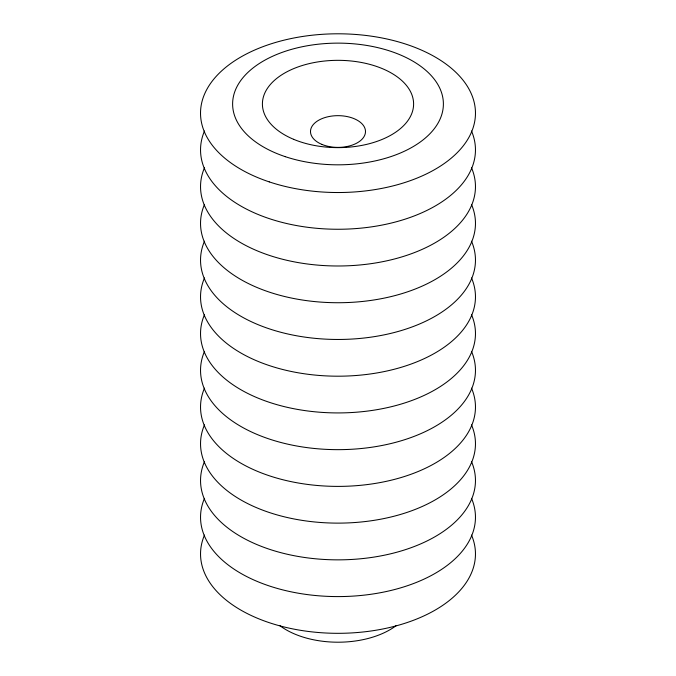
<?xml version="1.0" encoding="UTF-8"?>
<svg xmlns="http://www.w3.org/2000/svg" width="676" height="676" viewBox="0 0 676 676"><rect width="100%" height="100%" fill="white"/><g stroke="black" fill="none" stroke-linecap="round" stroke-linejoin="round"><path stroke-width="1.01" d="M471.51 131.009A137.465 79.362 0 0 1 338 229.257A137.465 79.362 0 0 1 204.49 131.009M471.51 167.741A137.465 79.362 0 0 1 338 265.989A137.465 79.362 0 0 1 204.49 167.741M471.51 204.473A137.465 79.362 0 0 1 338 302.73A137.465 79.362 0 0 1 204.49 204.473M471.51 241.205A137.465 79.362 0 0 1 338 339.462A137.465 79.362 0 0 1 204.49 241.205M471.51 277.937A137.465 79.362 0 0 1 338 376.194A137.465 79.362 0 0 1 204.49 277.937M471.51 314.67A137.465 79.362 0 0 1 338 412.926A137.465 79.362 0 0 1 204.49 314.67M471.51 351.402A137.465 79.362 0 0 1 338 449.658A137.465 79.362 0 0 1 204.49 351.402M471.51 388.134A137.465 79.362 0 0 1 338 486.39A137.465 79.362 0 0 1 204.49 388.134M471.51 424.874A137.465 79.362 0 0 1 338 523.123A137.465 79.362 0 0 1 204.49 424.874M471.51 461.607A137.465 79.362 0 0 1 338 559.855A137.465 79.362 0 0 1 204.49 461.607M471.51 498.339A137.465 79.362 0 0 1 338 596.587A137.465 79.362 0 0 1 204.49 498.339M471.51 535.071A137.465 79.362 0 0 1 338 633.319A137.465 79.362 0 0 1 204.49 535.071M396.001 625.765A73.312 42.326 0 0 1 279.999 625.765M269.268 181.895A137.465 79.362 0 0 0 475.465 113.162A137.465 79.362 0 0 0 269.268 44.43A137.465 79.362 0 0 0 269.268 181.895M321.869 144.385A27.496 15.869 0 0 0 365.344 133.172A27.496 15.869 0 0 0 326.787 117.041A27.496 15.869 0 0 0 321.869 144.385M285.306 156.671A105.388 60.848 0 0 0 443.388 103.977A105.388 60.848 0 0 0 285.306 51.283A105.388 60.848 0 0 0 285.306 156.671M293.637 139.324A75.602 43.653 0 0 0 413.197 108.49A75.602 43.653 0 0 0 307.166 64.127A75.602 43.653 0 0 0 293.637 139.324"/></g></svg>
